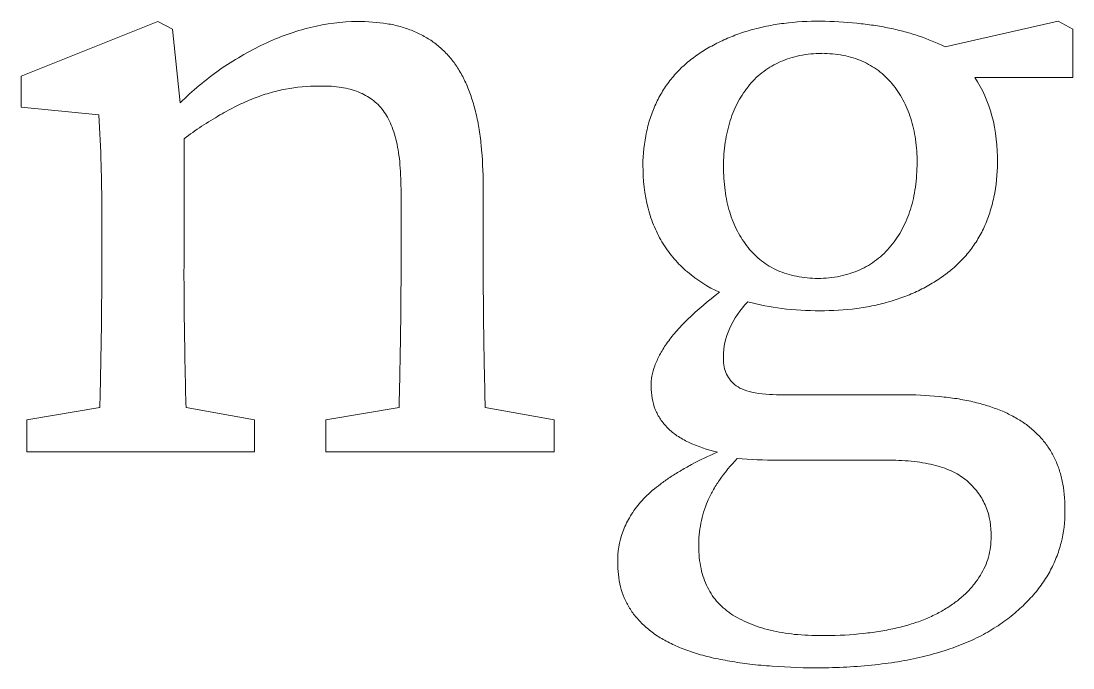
# Model space of a CAD drawing. Header units: inches. Extents: x -4.85 to 4.86, y -2.39 to 1.81.
# Drawn here: x 2.5548 to 2.8849, y -1.3802 to -1.177 of the extents above; entities that cross this region are included whole.
import ezdxf

# ---------------------------------------------------------------- set-up
doc = ezdxf.new("R2010")
doc.units = ezdxf.units.IN
doc.header["$MEASUREMENT"] = 0

msp = doc.modelspace()

# ---------------------------------------------------------------- linework, layer by layer
at = {"color": 7, "linetype": 'Continuous', "lineweight": 18}
for p, q in [((2.59774, -1.17714), (2.55477, -1.19433)), ((2.60229, -1.17962), (2.59774, -1.17714)), ((2.66038, -1.17717), (2.66038, -1.17714)), ((2.88029, -1.17701), (2.8448, -1.18508)), ((2.88493, -1.17962), (2.88029, -1.17701)), ((2.6047, -1.20269), (2.60229, -1.17962)), ((2.88493, -1.1947), (2.88493, -1.17962)), ((2.8061, -1.18716), (2.80611, -1.18712)), ((2.55477, -1.19433), (2.55477, -1.20404)), ((2.85412, -1.19474), (2.88493, -1.1947)), ((2.55477, -1.20404), (2.57923, -1.20652)), ((2.60592, -1.25425), (2.60592, -1.21397)), ((2.74993, -1.22238), (2.74997, -1.22236)), ((2.67404, -1.23082), (2.67408, -1.25424)), ((2.6998, -1.25425), (2.69984, -1.22859)), ((2.58012, -1.24101), (2.58016, -1.25424)), ((2.83268, -1.2944), (2.79297, -1.2944)), ((2.57951, -1.2984), (2.55663, -1.30223)), ((2.62802, -1.30223), (2.60655, -1.29837)), ((2.67342, -1.2984), (2.65043, -1.30223)), ((2.72213, -1.30223), (2.70046, -1.29837)), ((2.55663, -1.30223), (2.55663, -1.31234)), ((2.62802, -1.31234), (2.62802, -1.30223)), ((2.65043, -1.30223), (2.65043, -1.31234)), ((2.72213, -1.31234), (2.72213, -1.30223)), ((2.55663, -1.31234), (2.62802, -1.31234)), ((2.65043, -1.31234), (2.72213, -1.31234)), ((2.7922, -1.31495), (2.82838, -1.31495)), ((2.80732, -1.37005), (2.80736, -1.37005))]:
    msp.add_line(p, q, dxfattribs=at)
for points, knots in [([(2.66038, -1.17714), (2.65543, -1.17723), (2.64793, -1.17817), (2.63819, -1.18111), (2.63091, -1.18418), (2.62381, -1.18792), (2.61473, -1.19369), (2.60856, -1.19893), (2.6047, -1.20269)], [0, 0, 0, 0, 0.236923, 0.359065, 0.485805, 0.614306, 0.742318, 1, 1, 1, 1]), ([(2.69984, -1.22859), (2.69977, -1.22439), (2.69953, -1.21832), (2.69854, -1.21055), (2.69749, -1.2054), (2.6961, -1.2007), (2.69445, -1.19642), (2.69245, -1.19262), (2.69015, -1.18926), (2.68752, -1.18635), (2.6846, -1.18381), (2.6813, -1.18175), (2.67773, -1.18002), (2.67385, -1.17866), (2.66805, -1.17746), (2.6635, -1.17716), (2.66038, -1.17717)], [0, 0, 0, 0, 0.169081, 0.244739, 0.315182, 0.380844, 0.442053, 0.49961, 0.553528, 0.605866, 0.657119, 0.709066, 0.761962, 0.817027, 0.874161, 1, 1, 1, 1]), ([(2.80578, -1.17705), (2.80189, -1.17704), (2.79619, -1.17734), (2.78882, -1.17856), (2.7837, -1.17982), (2.77884, -1.18141), (2.77425, -1.18338), (2.76994, -1.18569), (2.76592, -1.18834), (2.76228, -1.19135), (2.75908, -1.19475), (2.75636, -1.1985), (2.75412, -1.2026), (2.7523, -1.20704), (2.75053, -1.21361), (2.75004, -1.21882), (2.74993, -1.22238)], [0, 0, 0, 0, 0.143599, 0.210869, 0.276097, 0.33857, 0.399824, 0.460324, 0.519439, 0.577623, 0.634878, 0.691388, 0.748758, 0.807381, 0.868356, 1, 1, 1, 1]), ([(2.8448, -1.18508), (2.84213, -1.18384), (2.83798, -1.18207), (2.83209, -1.18034), (2.82733, -1.17919), (2.8223, -1.1783), (2.81511, -1.17743), (2.80956, -1.17709), (2.80578, -1.17705)], [0, 0, 0, 0, 0.219795, 0.33637, 0.458487, 0.585322, 0.71727, 1, 1, 1, 1]), ([(2.77525, -1.22266), (2.77527, -1.22013), (2.77553, -1.2164), (2.77641, -1.21161), (2.7773, -1.2083), (2.77845, -1.20519), (2.77983, -1.20226), (2.78153, -1.19958), (2.78338, -1.19704), (2.78549, -1.19475), (2.78784, -1.19278), (2.79039, -1.1911), (2.79314, -1.18971), (2.79609, -1.18861), (2.80039, -1.18748), (2.8038, -1.18721), (2.8061, -1.18716)], [0, 0, 0, 0, 0.143615, 0.210929, 0.275517, 0.337843, 0.39842, 0.458209, 0.517617, 0.576423, 0.633765, 0.690963, 0.748779, 0.807952, 0.86917, 1, 1, 1, 1]), ([(2.80611, -1.18712), (2.80835, -1.18725), (2.81168, -1.18746), (2.81589, -1.18852), (2.81878, -1.18958), (2.82143, -1.19094), (2.82392, -1.19253), (2.82617, -1.19447), (2.82821, -1.19668), (2.83003, -1.19912), (2.83163, -1.20175), (2.83298, -1.20457), (2.83407, -1.20759), (2.83494, -1.2108), (2.83575, -1.21544), (2.83606, -1.21905), (2.83602, -1.22152)], [0, 0, 0, 0, 0.13144, 0.193559, 0.252771, 0.310575, 0.367319, 0.424687, 0.483043, 0.542514, 0.601943, 0.662592, 0.725055, 0.789107, 0.855988, 1, 1, 1, 1]), ([(2.86129, -1.22148), (2.86127, -1.21654), (2.86036, -1.20711), (2.85657, -1.19842), (2.85412, -1.19474)], [0, 0, 0, 0, 0.529182, 1, 1, 1, 1]), ([(2.60592, -1.21397), (2.60954, -1.21127), (2.61499, -1.20768), (2.62236, -1.20366), (2.62754, -1.20135), (2.63264, -1.19956), (2.63949, -1.19792), (2.64473, -1.19743), (2.64823, -1.19743)], [0, 0, 0, 0, 0.292551, 0.422674, 0.544191, 0.659856, 0.773146, 1, 1, 1, 1]), ([(2.64823, -1.19743), (2.65036, -1.19738), (2.65345, -1.1975), (2.65737, -1.19823), (2.65999, -1.199), (2.66237, -1.20002), (2.66452, -1.20128), (2.66641, -1.20282), (2.66811, -1.20458), (2.66956, -1.20667), (2.67076, -1.2091), (2.67184, -1.21185), (2.67268, -1.21497), (2.67332, -1.21843), (2.67393, -1.22374), (2.67402, -1.22792), (2.67404, -1.23082)], [0, 0, 0, 0, 0.129551, 0.187736, 0.24306, 0.295399, 0.345567, 0.394488, 0.443723, 0.494301, 0.549151, 0.608707, 0.674047, 0.745723, 0.823328, 1, 1, 1, 1]), ([(2.57923, -1.20652), (2.57951, -1.21175), (2.57986, -1.21834), (2.58, -1.22643), (2.58013, -1.23269), (2.58013, -1.2376), (2.58012, -1.24101)], [0, 0, 0, 0, 0.455308, 0.573476, 0.703455, 1, 1, 1, 1]), ([(2.83602, -1.22152), (2.83595, -1.22409), (2.8358, -1.22788), (2.83488, -1.23274), (2.83402, -1.23613), (2.8328, -1.23928), (2.83143, -1.24229), (2.82976, -1.24509), (2.82784, -1.24768), (2.82568, -1.24999), (2.82334, -1.25207), (2.82077, -1.25381), (2.81801, -1.25527), (2.815, -1.25634), (2.81066, -1.25754), (2.80721, -1.25785), (2.80488, -1.25788)], [0, 0, 0, 0, 0.143381, 0.210304, 0.275265, 0.337513, 0.398437, 0.459159, 0.518623, 0.577507, 0.63487, 0.692575, 0.749763, 0.808647, 0.869759, 1, 1, 1, 1]), ([(2.80549, -1.26803), (2.80937, -1.26797), (2.81508, -1.26773), (2.82245, -1.26643), (2.82757, -1.26514), (2.83243, -1.2635), (2.83702, -1.26151), (2.84133, -1.2591), (2.84535, -1.25637), (2.84899, -1.25328), (2.85218, -1.2498), (2.85492, -1.24596), (2.85716, -1.24175), (2.85891, -1.23717), (2.8607, -1.23045), (2.86119, -1.22511), (2.86129, -1.22148)], [0, 0, 0, 0, 0.142076, 0.20871, 0.27336, 0.335322, 0.396117, 0.456447, 0.515484, 0.573686, 0.631058, 0.68777, 0.745838, 0.805036, 0.866798, 1, 1, 1, 1]), ([(2.74997, -1.22236), (2.74994, -1.22689), (2.75072, -1.2335), (2.75337, -1.2417), (2.75619, -1.24704), (2.75966, -1.25181), (2.7653, -1.25735), (2.77034, -1.26056), (2.77398, -1.2622)], [0, 0, 0, 0, 0.275388, 0.400682, 0.521783, 0.640489, 0.75781, 1, 1, 1, 1]), ([(2.80488, -1.25788), (2.80262, -1.25784), (2.79931, -1.25753), (2.79512, -1.25647), (2.79223, -1.25542), (2.78959, -1.25403), (2.78713, -1.25237), (2.78489, -1.25042), (2.7829, -1.24815), (2.7811, -1.24567), (2.77956, -1.24295), (2.7782, -1.24008), (2.77715, -1.23697), (2.77629, -1.23368), (2.77546, -1.22891), (2.77525, -1.2252), (2.77525, -1.22266)], [0, 0, 0, 0, 0.130238, 0.190924, 0.249495, 0.307033, 0.362944, 0.420203, 0.477981, 0.536976, 0.596711, 0.658123, 0.720386, 0.78602, 0.853722, 1, 1, 1, 1]), ([(2.58016, -1.25424), (2.5801, -1.26143), (2.58001, -1.27615), (2.57969, -1.29087), (2.57951, -1.2984)], [0, 0, 0, 0, 0.488603, 1, 1, 1, 1]), ([(2.60655, -1.29837), (2.60634, -1.29081), (2.60617, -1.2813), (2.606, -1.26995), (2.60596, -1.2628), (2.6059, -1.25761), (2.60592, -1.25425)], [0, 0, 0, 0, 0.514026, 0.647075, 0.771801, 1, 1, 1, 1]), ([(2.67408, -1.25424), (2.67402, -1.2615), (2.67393, -1.27622), (2.6736, -1.29094), (2.67342, -1.2984)], [0, 0, 0, 0, 0.493217, 1, 1, 1, 1]), ([(2.70046, -1.29837), (2.70027, -1.29088), (2.69995, -1.27617), (2.69985, -1.26147), (2.6998, -1.25425)], [0, 0, 0, 0, 0.509405, 1, 1, 1, 1]), ([(2.77398, -1.2622), (2.7705, -1.26485), (2.76573, -1.26883), (2.76035, -1.27443), (2.75739, -1.27818), (2.75518, -1.28177), (2.75321, -1.28618), (2.75246, -1.28958), (2.75254, -1.29179)], [0, 0, 0, 0, 0.347873, 0.492222, 0.616846, 0.726841, 0.825947, 1, 1, 1, 1]), ([(2.77525, -1.28246), (2.77519, -1.27942), (2.77673, -1.27304), (2.78049, -1.26767), (2.78287, -1.26522)], [0, 0, 0, 0, 0.46904, 1, 1, 1, 1]), ([(2.78287, -1.26522), (2.7864, -1.26611), (2.79388, -1.26763), (2.80152, -1.26798), (2.80549, -1.26803)], [0, 0, 0, 0, 0.47802, 1, 1, 1, 1]), ([(2.79297, -1.2944), (2.79002, -1.29438), (2.78591, -1.2942), (2.78115, -1.29276), (2.7787, -1.29135), (2.77706, -1.28948), (2.77543, -1.28665), (2.77518, -1.28411), (2.77525, -1.28246)], [0, 0, 0, 0, 0.361715, 0.495988, 0.604647, 0.70093, 0.795977, 1, 1, 1, 1]), ([(2.75254, -1.29179), (2.75254, -1.29424), (2.75311, -1.2979), (2.7554, -1.30217), (2.75772, -1.30496), (2.76068, -1.30741), (2.76582, -1.31024), (2.7702, -1.31166), (2.77333, -1.31238)], [0, 0, 0, 0, 0.230702, 0.33922, 0.451684, 0.569541, 0.698757, 1, 1, 1, 1]), ([(2.88241, -1.33096), (2.88247, -1.32813), (2.88216, -1.32398), (2.88094, -1.31871), (2.87964, -1.31515), (2.87792, -1.31185), (2.87578, -1.30885), (2.87321, -1.30616), (2.87032, -1.30367), (2.86696, -1.30157), (2.86324, -1.29968), (2.85911, -1.2981), (2.85458, -1.29681), (2.84967, -1.29574), (2.84233, -1.29478), (2.83661, -1.29442), (2.83268, -1.2944)], [0, 0, 0, 0, 0.120997, 0.176357, 0.230055, 0.282396, 0.334315, 0.386771, 0.440619, 0.496377, 0.555444, 0.618161, 0.684523, 0.756216, 0.832241, 1, 1, 1, 1]), ([(2.77333, -1.31238), (2.77058, -1.31361), (2.76658, -1.31545), (2.76171, -1.31832), (2.75841, -1.32027), (2.75554, -1.32238), (2.75294, -1.3244), (2.75068, -1.32648), (2.74818, -1.32925), (2.74567, -1.33284), (2.74278, -1.33885), (2.74197, -1.34376), (2.74207, -1.34698)], [0, 0, 0, 0, 0.182603, 0.26502, 0.342073, 0.413873, 0.479933, 0.541539, 0.599108, 0.705287, 0.80522, 1, 1, 1, 1]), ([(2.76746, -1.34205), (2.76744, -1.33959), (2.76779, -1.33594), (2.76895, -1.33122), (2.77018, -1.32779), (2.77189, -1.32444), (2.77478, -1.31978), (2.77755, -1.31655), (2.77953, -1.31442)], [0, 0, 0, 0, 0.238255, 0.353487, 0.469639, 0.590297, 0.717386, 1, 1, 1, 1]), ([(2.82838, -1.31495), (2.83094, -1.315), (2.83466, -1.31519), (2.83938, -1.31601), (2.84252, -1.3167), (2.84536, -1.3177), (2.84792, -1.31887), (2.85022, -1.32021), (2.85277, -1.32233), (2.85545, -1.32531), (2.85858, -1.33092), (2.85933, -1.33577), (2.85925, -1.33899)], [0, 0, 0, 0, 0.173512, 0.25078, 0.32337, 0.390432, 0.454097, 0.512976, 0.56975, 0.677696, 0.781658, 1, 1, 1, 1]), ([(2.8061, -1.38016), (2.81207, -1.38011), (2.82073, -1.37959), (2.83183, -1.37801), (2.83928, -1.37637), (2.84615, -1.37435), (2.85245, -1.37191), (2.85817, -1.36906), (2.86325, -1.36575), (2.86777, -1.36217), (2.87164, -1.35831), (2.87501, -1.35431), (2.87771, -1.35004), (2.8798, -1.34556), (2.88186, -1.33927), (2.88242, -1.3343), (2.88241, -1.33096)], [0, 0, 0, 0, 0.177024, 0.257321, 0.332465, 0.403148, 0.469796, 0.532554, 0.592619, 0.649424, 0.703317, 0.754587, 0.804258, 0.852785, 0.901117, 1, 1, 1, 1]), ([(2.85925, -1.33899), (2.85919, -1.34113), (2.85886, -1.34434), (2.85739, -1.34833), (2.85591, -1.35117), (2.85401, -1.35387), (2.85172, -1.35645), (2.849, -1.35886), (2.8459, -1.3611), (2.84239, -1.36313), (2.83848, -1.36493), (2.83422, -1.36648), (2.82955, -1.36767), (2.82454, -1.36871), (2.8171, -1.36967), (2.81132, -1.37004), (2.80736, -1.37005)], [0, 0, 0, 0, 0.0959061, 0.1424635, 0.189797, 0.2387251, 0.2899902, 0.3438314, 0.400888, 0.46139, 0.5250644, 0.5929778, 0.6640841, 0.7404212, 0.822048, 0.999515, 0.999515, 0.999515, 0.999515]), ([(2.80732, -1.37005), (2.8044, -1.37003), (2.80013, -1.36996), (2.79462, -1.3693), (2.79086, -1.36854), (2.78732, -1.36769), (2.78404, -1.36653), (2.78101, -1.36518), (2.77822, -1.36365), (2.77572, -1.36185), (2.77352, -1.35979), (2.77167, -1.35746), (2.77022, -1.35484), (2.76896, -1.35203), (2.76781, -1.34776), (2.76748, -1.34438), (2.76746, -1.34205)], [0.0005872, 0.0005872, 0.0005872, 0.0005872, 0.1588805, 0.2315079, 0.3004664, 0.3664782, 0.4288267, 0.4884286, 0.5457301, 0.6010569, 0.654655, 0.7080761, 0.7614516, 0.816798, 0.87409, 1, 1, 1, 1]), ([(2.74207, -1.34698), (2.74208, -1.34956), (2.74238, -1.35341), (2.74402, -1.35818), (2.74571, -1.36142), (2.74785, -1.36445), (2.75054, -1.36717), (2.75366, -1.3697), (2.75733, -1.37187), (2.7615, -1.37386), (2.76624, -1.37553), (2.77151, -1.37703), (2.77736, -1.3781), (2.78374, -1.37907), (2.79338, -1.37992), (2.80091, -1.3802), (2.8061, -1.38016)], [0, 0, 0, 0, 0.096203, 0.141552, 0.186494, 0.23175, 0.278886, 0.328093, 0.380658, 0.437123, 0.499417, 0.567043, 0.640621, 0.720243, 0.806965, 1, 1, 1, 1])]:
    msp.add_open_spline(points, degree=3, knots=knots, dxfattribs=at)
msp.add_open_spline([(2.77953, -1.31442), (2.78374, -1.31473), (2.78797, -1.31491), (2.7922, -1.31495)], degree=3, dxfattribs=at)

doc.saveas('drawing.dxf')
